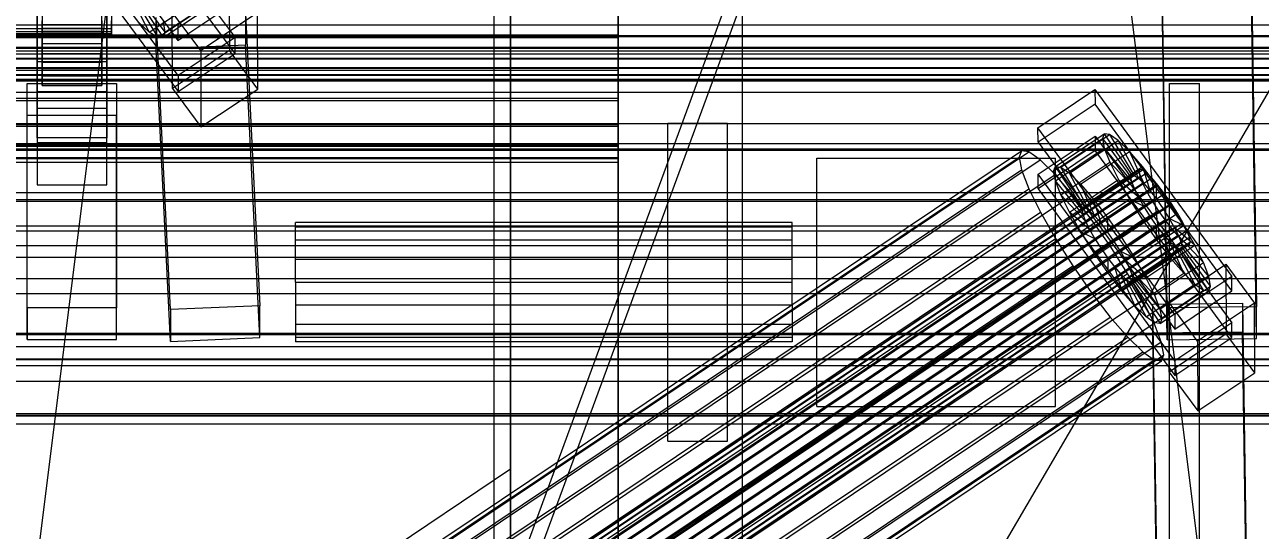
# Model space of a CAD drawing. Header units: millimetres. Extents: x -2500 to 58855, y -53268 to 6837.
# Drawn here: x 130.5 to 379.3, y -33629.9 to -33528.2 of the extents above; entities that cross this region are included whole.
import ezdxf

# ---------------------------------------------------------------- set-up
doc = ezdxf.new("R2010")
doc.units = ezdxf.units.MM
for name, color, linetype, lineweight in [('COTAS_O', 1, 'Continuous', 0), ('frontal_briquetadora', 7, 'Continuous', 0), ('frontal_C01', 7, 'Continuous', 0), ('frontal_C02', 7, 'Continuous', 0), ('frontal_C03', 7, 'Continuous', 0), ('frontal_dos-mix', 7, 'Continuous', 0), ('frontal_mezcladora', 7, 'Continuous', 0), ('frontal_secador', 7, 'Continuous', 0), ('frontal_tolva', 7, 'Continuous', 0)]:
    doc.layers.add(name, color=color, linetype=linetype, lineweight=lineweight)
doc.dimstyles.new('R19_100', dxfattribs={"dimtxt": 250, "dimasz": 150, "dimexe": 150, "dimexo": 80, "dimgap": 100, "dimtad": 1, "dimtih": 1, "dimtoh": 1, "dimdsep": 46, "dimcen": 0.09, "dimadec": 0, "dimazin": 0, "dimtfac": 1, "dimtdec": 4, "dimtofl": 0, "dimtmove": 0, "dimatfit": 3, "dimfxl": 1, "dimtolj": 1, "dimtzin": 0, "dimarcsym": 0})

# ---------------------------------------------------------------- blocks, each defined once
blk = doc.blocks.new('*D39')
at = {"layer": 'COTAS_O', "color": 0, "lineweight": -2, "transparency": 16777216}
for p, q in [((-1725, -34320), (-1725, -33550)), ((1725, -34320), (1725, -33550)), ((-1575, -33700), (1575, -33700))]:
    blk.add_line(p, q, dxfattribs=at)
at = {"layer": 'COTAS_O', "color": 0, "transparency": 16777216}
for points in [[(-1575, -33675), (-1575, -33725), (-1725, -33700)], [(1575, -33675), (1575, -33725), (1725, -33700)]]:
    blk.add_solid(points, dxfattribs=at)
at = {"layer": 'Defpoints', "color": 0, "transparency": 16777216}
for p in [(1725, -33700), (-1725, -34400), (1725, -34400)]:
    blk.add_point(p, dxfattribs=at)

msp = doc.modelspace()

# ---------------------------------------------------------------- linework, layer by layer
at = {"layer": 'frontal_briquetadora'}
for p, q in [((207, -33700), (342, -33332.75)), ((210, -33700), (345, -33332.75)), ((260, -33548), (272, -33548)), ((260, -33612), (260, -33548)), ((272, -33612), (272, -33548)), ((290, -33555), (338, -33555)), ((290, -33605), (290, -33555)), ((338, -33605), (338, -33555)), ((185, -33568.913), (185, -33568)), ((285, -33568), (185, -33568)), ((185, -33571.515), (185, -33568.913)), ((285, -33568.913), (185, -33568.913)), ((285, -33568.913), (285, -33568)), ((285, -33571.515), (285, -33568.913)), ((185, -33575.408), (185, -33571.515)), ((285, -33571.515), (185, -33571.515)), ((285, -33575.408), (285, -33571.515)), ((185, -33580), (185, -33575.408)), ((285, -33575.408), (185, -33575.408)), ((285, -33580), (285, -33575.408)), ((185, -33580), (185, -33584.592)), ((185, -33580), (285, -33580)), ((285, -33584.592), (285, -33580)), ((185, -33584.592), (185, -33588.485)), ((285, -33584.592), (185, -33584.592)), ((285, -33584.592), (285, -33588.485)), ((185, -33588.485), (185, -33591.087)), ((285, -33588.485), (185, -33588.485)), ((285, -33588.485), (285, -33591.087)), ((185, -33591.087), (185, -33592)), ((285, -33591.087), (185, -33591.087)), ((285, -33591.087), (285, -33592)), ((285, -33592), (185, -33592)), ((290, -33605), (338, -33605)), ((260, -33612), (272, -33612))]:
    msp.add_line(p, q, dxfattribs=at)
at = {"layer": 'frontal_C01'}
for p, q in [((250, -35735.764), (250, -32680.37)), ((250, -32685.104), (250, -35740.498)), ((375.644, -33392.979), (378.512, -33584.927)), ((360.514, -33585.168), (357.646, -33393.221)), ((360.514, -33591.572), (357.646, -33399.624)), ((378.512, -33591.331), (375.644, -33399.383)), ((228.298, -33738.634), (228.298, -33426.447)), ((228.298, -33432.135), (228.298, -33744.321)), ((133, -33538.401), (133, -33492.928)), ((133.821, -33494.104), (161.353, -33531.343)), ((145.315, -33493.536), (172.847, -33530.775)), ((147, -33492.928), (147, -33538.401)), ((133, -33496.13), (133, -33541.603)), ((172.859, -33533.977), (145.327, -33496.738)), ((147, -33541.603), (147, -33496.13)), ((161.379, -33538.387), (133.847, -33501.148)), ((133, -33548.647), (133, -33503.174)), ((133.859, -33504.349), (161.391, -33541.588)), ((147, -33503.174), (147, -33548.647)), ((133, -33506.375), (133, -33551.849)), ((147, -33551.849), (147, -33506.375)), ((171.658, -33518.017), (171.715, -33533.386)), ((151.503, -33521.901), (155.567, -33529.65)), ((153.008, -33521.908), (158.743, -33529.666)), ((152.321, -33522.413), (157.295, -33530.733)), ((152.835, -33522.416), (158.378, -33530.738)), ((155.567, -33529.65), (165.397, -33523.126)), ((157.295, -33530.733), (167.125, -33524.209)), ((158.378, -33530.738), (168.208, -33524.214)), ((158.743, -33529.666), (168.573, -33523.142)), ((161.353, -33531.343), (172.821, -33523.731)), ((134, -33525.173), (134, -33529.867)), ((134, -33525.432), (134, -33529.867)), ((134, -33526.431), (134, -33531.976)), ((134, -33526.431), (134, -33528.2)), ((146, -33529.867), (146, -33525.173)), ((146, -33529.867), (146, -33525.432)), ((146, -33531.976), (146, -33526.431)), ((146, -33528.2), (146, -33526.431)), ((148, -33526.431), (148, -33528.2)), ((156.962, -33533.103), (156.962, -33526.698)), ((159.83, -33585.518), (156.962, -33526.698)), ((160.247, -33540.997), (160.19, -33525.629)), ((165.926, -33533.387), (160.19, -33525.629)), ((177.394, -33525.775), (165.926, -33533.387)), ((174.943, -33525.912), (174.943, -33532.316)), ((174.943, -33525.912), (177.811, -33584.731)), ((177.451, -33541.144), (177.394, -33525.775)), ((-148, -33528.2), (148, -33528.2)), ((-148, -33528.931), (148, -33528.931)), ((-148, -33529.507), (148, -33529.507)), ((134, -33528.931), (134, -33527.384)), ((134, -33527.384), (134, -33533.988)), ((134, -33531.976), (134, -33527.524)), ((134, -33528.2), (134, -33535.709)), ((146, -33528.2), (134, -33528.2)), ((134, -33528.2), (134, -33529.507)), ((134, -33529.967), (134, -33528.931)), ((134, -33528.931), (134, -33537.253)), ((146, -33528.931), (134, -33528.931)), ((134, -33529.507), (134, -33538.47)), ((146, -33529.507), (134, -33529.507)), ((134, -33529.507), (134, -33530.266)), ((146, -33533.988), (146, -33527.384)), ((146, -33527.384), (146, -33528.931)), ((146, -33527.524), (146, -33531.976)), ((146, -33535.709), (146, -33528.2)), ((146, -33529.507), (146, -33528.2)), ((146, -33537.253), (146, -33528.931)), ((146, -33528.931), (146, -33529.967)), ((146, -33538.47), (146, -33529.507)), ((146, -33530.266), (146, -33529.507)), ((148, -33528.931), (148, -33527.384)), ((148, -33528.2), (148, -33529.507)), ((148, -33529.967), (148, -33528.931)), ((148, -33529.507), (148, -33530.266)), ((155.567, -33529.65), (153.314, -33527.564)), ((157.295, -33530.733), (155.567, -33529.65)), ((158.366, -33527.589), (158.743, -33529.666)), ((158.743, -33529.666), (158.378, -33530.738)), ((161.341, -33528.141), (161.353, -33531.343)), ((-148, -33529.967), (148, -33529.967)), ((-148, -33530.266), (148, -33530.266)), ((-148, -33530.422), (148, -33530.422)), ((134, -33529.867), (134, -33533.988)), ((134, -33529.867), (146, -33529.867)), ((134, -33530.422), (134, -33529.967)), ((134, -33529.967), (134, -33539.441)), ((146, -33529.967), (134, -33529.967)), ((134, -33530.266), (134, -33540.071)), ((146, -33530.266), (134, -33530.266)), ((134, -33530.266), (134, -33530.422)), ((134, -33530.422), (134, -33540.402)), ((146, -33530.422), (134, -33530.422)), ((134, -33531.976), (146, -33531.976)), ((134, -33535.709), (134, -33531.976)), ((146, -33533.988), (146, -33529.867)), ((146, -33539.441), (146, -33529.967)), ((146, -33529.967), (146, -33530.422)), ((146, -33540.071), (146, -33530.266)), ((146, -33530.422), (146, -33530.266)), ((146, -33540.402), (146, -33530.422)), ((146, -33531.976), (146, -33535.709)), ((148, -33530.422), (148, -33529.967)), ((148, -33530.266), (148, -33530.422)), ((158.378, -33530.738), (157.295, -33530.733)), ((172.847, -33530.775), (161.379, -33538.387)), ((172.859, -33533.977), (172.847, -33530.775)), ((134, -33533.988), (134, -33537.253)), ((134, -33533.988), (146, -33533.988)), ((146, -33537.253), (146, -33533.988)), ((174.943, -33532.316), (156.962, -33533.103)), ((159.83, -33591.922), (156.962, -33533.103)), ((171.715, -33533.386), (160.247, -33540.997)), ((161.391, -33541.588), (172.859, -33533.977)), ((165.926, -33533.387), (165.983, -33548.755)), ((177.451, -33541.144), (171.715, -33533.386)), ((177.811, -33591.135), (174.943, -33532.316)), ((133, -33550.914), (133, -33535.546)), ((133, -33535.546), (147, -33535.546)), ((133, -33545.02), (133, -33535.546)), ((134, -33535.709), (146, -33535.709)), ((134, -33538.47), (134, -33535.709)), ((134, -33537.253), (134, -33539.441)), ((134, -33537.253), (146, -33537.253)), ((146, -33535.709), (146, -33538.47)), ((146, -33539.441), (146, -33537.253)), ((147, -33535.546), (147, -33550.914)), ((147, -33535.546), (147, -33545.02)), ((147, -33538.401), (133, -33538.401)), ((133, -33538.401), (133, -33541.603)), ((134, -33538.47), (146, -33538.47)), ((134, -33540.071), (134, -33538.47)), ((134, -33539.441), (134, -33540.402)), ((134, -33539.441), (146, -33539.441)), ((146, -33538.47), (146, -33540.071)), ((146, -33540.402), (146, -33539.441)), ((147, -33541.603), (147, -33538.401)), ((161.379, -33538.387), (161.391, -33541.588)), ((131, -33546.432), (131, -33540.028)), ((131, -33540.028), (149, -33540.028)), ((131, -33585.123), (131, -33540.028)), ((133, -33541.603), (147, -33541.603)), ((134, -33540.071), (146, -33540.071)), ((134, -33540.402), (134, -33540.071)), ((134, -33540.402), (146, -33540.402)), ((146, -33540.071), (146, -33540.402)), ((149, -33540.028), (149, -33546.432)), ((149, -33540.028), (149, -33585.123)), ((160.247, -33540.997), (165.983, -33548.755)), ((165.983, -33548.755), (177.451, -33541.144)), ((149, -33546.432), (131, -33546.432)), ((131, -33591.526), (131, -33546.432)), ((147, -33545.02), (133, -33545.02)), ((133, -33545.02), (133, -33560.388)), ((147, -33560.388), (147, -33545.02)), ((149, -33591.526), (149, -33546.432)), ((147, -33548.647), (133, -33548.647)), ((133, -33548.647), (133, -33551.849)), ((147, -33551.849), (147, -33548.647)), ((147, -33550.914), (133, -33550.914)), ((133, -33550.914), (133, -33560.388)), ((133, -33551.849), (147, -33551.849)), ((147, -33560.388), (147, -33550.914)), ((133, -33560.388), (147, -33560.388)), ((-425, -33579.245), (425, -33579.245)), ((149, -33585.123), (131, -33585.123)), ((131, -33585.123), (131, -33591.526)), ((149, -33591.526), (149, -33585.123)), ((177.811, -33584.731), (159.83, -33585.518)), ((159.83, -33585.518), (159.83, -33591.922)), ((177.811, -33591.135), (177.811, -33584.731)), ((378.512, -33584.927), (360.514, -33585.168)), ((360.514, -33585.168), (360.514, -33591.572)), ((378.512, -33591.331), (378.512, -33584.927)), ((425, -33590.613), (-425, -33590.613)), ((131, -33591.526), (149, -33591.526)), ((159.83, -33591.922), (177.811, -33591.135)), ((360.514, -33591.572), (378.512, -33591.331)), ((425, -33595.509), (-425, -33595.509)), ((-425, -33606.878), (425, -33606.878))]:
    msp.add_line(p, q, dxfattribs=at)
at = {"layer": 'frontal_C02'}
for p, q in [((250, -35767.535), (250, -32976.99)), ((250, -32981.769), (250, -35772.314)), ((228.298, -33617.653), (228.298, -33332.832)), ((228.298, -33338.573), (228.298, -33623.394)), ((334.501, -33548.903), (345.969, -33541.219)), ((345.969, -33541.219), (345.981, -33544.142)), ((345.969, -33541.219), (373.501, -33578.812)), ((345.981, -33544.142), (334.513, -33551.826)), ((373.513, -33581.735), (345.981, -33544.142)), ((334.513, -33551.826), (334.501, -33548.903)), ((362.033, -33586.496), (334.501, -33548.903)), ((334.513, -33551.826), (362.045, -33589.418)), ((334.539, -33558.255), (346.008, -33550.572)), ((337.64, -33557.624), (347.47, -33551.039)), ((338.005, -33556.694), (347.835, -33550.108)), ((339.088, -33556.842), (348.918, -33550.256)), ((340.816, -33558.056), (350.645, -33551.47)), ((346.008, -33550.572), (346.02, -33553.495)), ((346.008, -33550.572), (373.539, -33588.165)), ((347.835, -33550.108), (347.47, -33551.039)), ((347.47, -33551.039), (353.205, -33558.87)), ((347.47, -33551.039), (347.847, -33552.983)), ((348.918, -33550.256), (347.835, -33550.108)), ((347.835, -33550.108), (353.378, -33558.43)), ((350.645, -33551.47), (348.918, -33550.256)), ((348.918, -33550.256), (353.892, -33558.5)), ((352.899, -33553.67), (350.645, -33551.47)), ((350.645, -33551.47), (354.71, -33559.075)), ((146.872, -33677.048), (331.181, -33553.564)), ((148.32, -33677.245), (332.629, -33553.761)), ((331.181, -33553.564), (330.692, -33554.807)), ((332.629, -33553.761), (331.181, -33553.564)), ((334.938, -33555.385), (332.629, -33553.761)), ((346.02, -33553.495), (334.551, -33561.178)), ((338.017, -33559.569), (347.847, -33552.983)), ((343.069, -33560.256), (352.899, -33553.67)), ((373.551, -33591.088), (346.02, -33553.495)), ((347.847, -33552.983), (353.384, -33559.791)), ((347.847, -33552.983), (348.941, -33555.809)), ((355.525, -33556.704), (352.899, -33553.67)), ((352.899, -33553.67), (355.777, -33560.117)), ((146.383, -33678.291), (330.692, -33554.807)), ((150.629, -33678.869), (334.938, -33555.385)), ((330.692, -33554.807), (331.197, -33557.406)), ((337.95, -33558.325), (334.938, -33555.385)), ((337.64, -33557.624), (338.005, -33556.694)), ((343.549, -33565.016), (338.005, -33556.694)), ((338.005, -33556.694), (339.088, -33556.842)), ((344.062, -33565.085), (339.088, -33556.842)), ((339.088, -33556.842), (340.816, -33558.056)), ((339.111, -33562.395), (348.941, -33555.809)), ((345.695, -33563.29), (355.525, -33556.704)), ((348.941, -33555.809), (353.902, -33561.13)), ((348.941, -33555.809), (350.678, -33559.324)), ((358.345, -33560.366), (355.525, -33556.704)), ((355.525, -33556.704), (357.021, -33561.554)), ((141.045, -33701.014), (354.844, -33557.773)), ((141.218, -33700.574), (355.017, -33557.332)), ((141.224, -33701.935), (355.022, -33558.694)), ((141.731, -33700.643), (355.53, -33557.402)), ((142.549, -33701.219), (356.348, -33557.977)), ((143.617, -33702.261), (357.415, -33559.019)), ((146.887, -33680.89), (331.197, -33557.406)), ((153.641, -33681.809), (337.95, -33558.325)), ((331.197, -33557.406), (332.659, -33561.184)), ((334.551, -33561.178), (334.539, -33558.255)), ((362.071, -33595.848), (334.539, -33558.255)), ((343.376, -33565.456), (337.64, -33557.624)), ((338.017, -33559.569), (337.64, -33557.624)), ((341.461, -33562.381), (337.95, -33558.325)), ((343.554, -33566.377), (338.017, -33559.569)), ((339.111, -33562.395), (338.017, -33559.569)), ((344.88, -33565.661), (340.816, -33558.056)), ((340.816, -33558.056), (343.069, -33560.256)), ((340.848, -33565.909), (350.678, -33559.324)), ((353.205, -33558.87), (343.376, -33565.456)), ((353.378, -33558.43), (343.549, -33565.016)), ((353.892, -33558.5), (344.062, -33565.085)), ((354.71, -33559.075), (344.88, -33565.661)), ((350.678, -33559.324), (354.725, -33562.795)), ((350.678, -33559.324), (352.938, -33563.288)), ((353.205, -33558.87), (353.378, -33558.43)), ((353.384, -33559.791), (353.205, -33558.87)), ((353.378, -33558.43), (353.892, -33558.5)), ((353.892, -33558.5), (354.71, -33559.075)), ((354.71, -33559.075), (355.777, -33560.117)), ((355.017, -33557.332), (354.844, -33557.773)), ((354.844, -33557.773), (355.022, -33558.694)), ((355.53, -33557.402), (355.017, -33557.332)), ((355.022, -33558.694), (355.541, -33560.032)), ((356.348, -33557.977), (355.53, -33557.402)), ((357.415, -33559.019), (356.348, -33557.977)), ((358.659, -33560.456), (357.415, -33559.019)), ((141.742, -33703.274), (355.541, -33560.032)), ((142.565, -33704.939), (356.363, -33561.697)), ((144.861, -33703.698), (358.659, -33560.456)), ((148.35, -33684.668), (332.659, -33561.184)), ((332.659, -33561.184), (334.981, -33565.883)), ((334.551, -33561.178), (362.083, -33598.771)), ((345.947, -33566.703), (343.069, -33560.256)), ((343.069, -33560.256), (345.695, -33563.29)), ((353.384, -33559.791), (343.554, -33566.377)), ((353.902, -33561.13), (344.073, -33567.716)), ((355.777, -33560.117), (345.947, -33566.703)), ((357.021, -33561.554), (347.191, -33568.14)), ((358.345, -33560.366), (348.515, -33566.952)), ((353.902, -33561.13), (353.384, -33559.791)), ((354.725, -33562.795), (353.902, -33561.13)), ((355.541, -33560.032), (356.363, -33561.697)), ((355.777, -33560.117), (357.021, -33561.554)), ((356.363, -33561.697), (357.434, -33563.575)), ((357.021, -33561.554), (358.357, -33563.289)), ((358.357, -33563.289), (358.345, -33560.366)), ((361.166, -33564.407), (358.345, -33560.366)), ((359.995, -33562.191), (358.659, -33560.456)), ((-450, -33563.331), (450, -33563.331)), ((430, -33563.746), (-430, -33563.746)), ((143.635, -33706.817), (357.434, -33563.575)), ((359.995, -33562.191), (146.196, -33705.433)), ((147.533, -33707.346), (361.332, -33564.105)), ((157.152, -33685.865), (341.461, -33562.381)), ((344.073, -33567.716), (339.111, -33562.395)), ((340.848, -33565.909), (339.111, -33562.395)), ((345.231, -33567.277), (341.461, -33562.381)), ((343.108, -33569.874), (352.938, -33563.288)), ((354.725, -33562.795), (344.895, -33569.381)), ((347.191, -33568.14), (345.695, -33563.29)), ((345.695, -33563.29), (348.515, -33566.952)), ((348.527, -33569.875), (358.357, -33563.289)), ((351.336, -33570.992), (361.166, -33564.407)), ((352.938, -33563.288), (355.796, -33564.673)), ((352.938, -33563.288), (355.569, -33567.432)), ((355.796, -33564.673), (354.725, -33562.795)), ((357.434, -33563.575), (358.68, -33565.538)), ((358.357, -33563.289), (359.693, -33565.203)), ((361.166, -33564.407), (359.693, -33565.203)), ((361.332, -33564.105), (359.995, -33562.191)), ((363.797, -33568.55), (361.166, -33564.407)), ((362.578, -33566.068), (361.332, -33564.105)), ((144.881, -33708.779), (358.68, -33565.538)), ((148.779, -33709.309), (362.578, -33566.068)), ((150.672, -33689.367), (334.981, -33565.883)), ((334.981, -33565.883), (338.003, -33571.183)), ((344.895, -33569.381), (340.848, -33565.909)), ((343.108, -33569.874), (340.848, -33565.909)), ((343.549, -33565.016), (343.376, -33565.456)), ((343.376, -33565.456), (343.554, -33566.377)), ((344.062, -33565.085), (343.549, -33565.016)), ((343.554, -33566.377), (344.073, -33567.716)), ((344.88, -33565.661), (344.062, -33565.085)), ((345.947, -33566.703), (344.88, -33565.661)), ((347.191, -33568.14), (345.947, -33566.703)), ((355.796, -33564.673), (345.966, -33571.259)), ((357.042, -33566.636), (347.212, -33573.221)), ((348.515, -33566.952), (348.527, -33569.875)), ((348.515, -33566.952), (351.336, -33570.992)), ((359.693, -33565.203), (349.863, -33571.789)), ((355.569, -33567.432), (357.042, -33566.636)), ((357.042, -33566.636), (355.796, -33564.673)), ((358.378, -33568.55), (357.042, -33566.636)), ((358.68, -33565.538), (360.017, -33567.452)), ((359.693, -33565.203), (360.939, -33567.165)), ((363.648, -33567.946), (362.578, -33566.068)), ((430, -33568.746), (-430, -33568.746)), ((146.218, -33710.693), (360.017, -33567.452)), ((147.554, -33712.428), (361.352, -33569.187)), ((149.85, -33711.187), (363.648, -33567.946)), ((345.231, -33567.277), (160.922, -33690.761)), ((344.073, -33567.716), (344.895, -33569.381)), ((344.895, -33569.381), (345.966, -33571.259)), ((349.002, -33572.678), (345.231, -33567.277)), ((345.739, -33574.017), (355.569, -33567.432)), ((348.527, -33569.875), (347.191, -33568.14)), ((358.378, -33568.55), (348.548, -33575.135)), ((360.939, -33567.165), (351.109, -33573.751)), ((362.01, -33569.043), (352.18, -33575.629)), ((353.967, -33575.136), (363.797, -33568.55)), ((355.569, -33567.432), (358.39, -33571.472)), ((358.39, -33571.472), (358.378, -33568.55)), ((359.714, -33570.284), (358.378, -33568.55)), ((360.017, -33567.452), (361.352, -33569.187)), ((363.797, -33568.55), (360.939, -33567.165)), ((360.939, -33567.165), (362.01, -33569.043)), ((361.352, -33569.187), (362.596, -33570.624)), ((366.057, -33572.515), (362.01, -33569.043)), ((362.01, -33569.043), (362.833, -33570.708)), ((364.471, -33569.611), (363.648, -33567.946)), ((366.057, -33572.515), (363.797, -33568.55)), ((148.798, -33713.865), (362.596, -33570.624)), ((149.865, -33714.907), (363.664, -33571.666)), ((150.672, -33712.852), (364.471, -33569.611)), ((151.191, -33714.191), (364.989, -33570.949)), ((151.369, -33715.112), (365.168, -33571.87)), ((153.694, -33694.667), (338.003, -33571.183)), ((338.003, -33571.183), (341.52, -33576.722)), ((345.966, -33571.259), (343.108, -33569.874)), ((345.739, -33574.017), (343.108, -33569.874)), ((345.966, -33571.259), (347.212, -33573.221)), ((349.863, -33571.789), (348.527, -33569.875)), ((348.56, -33578.058), (358.39, -33571.472)), ((349.863, -33571.789), (351.336, -33570.992)), ((351.109, -33573.751), (349.863, -33571.789)), ((359.714, -33570.284), (349.884, -33576.87)), ((360.958, -33571.721), (351.128, -33578.307)), ((351.336, -33570.992), (353.967, -33575.136)), ((362.833, -33570.708), (353.003, -33577.294)), ((363.351, -33572.047), (353.521, -33578.633)), ((358.39, -33571.472), (361.21, -33575.134)), ((361.21, -33575.134), (359.714, -33570.284)), ((360.958, -33571.721), (359.714, -33570.284)), ((363.836, -33578.168), (360.958, -33571.721)), ((362.025, -33572.763), (360.958, -33571.721)), ((362.596, -33570.624), (363.664, -33571.666)), ((367.794, -33576.03), (362.833, -33570.708)), ((362.833, -33570.708), (363.351, -33572.047)), ((368.888, -33578.855), (363.351, -33572.047)), ((363.351, -33572.047), (363.53, -33572.968)), ((363.664, -33571.666), (364.482, -33572.241)), ((364.989, -33570.949), (364.471, -33569.611)), ((365.168, -33571.87), (364.989, -33570.949)), ((364.995, -33572.311), (365.168, -33571.87)), ((150.683, -33715.482), (364.482, -33572.241)), ((151.196, -33715.552), (364.995, -33572.311)), ((164.693, -33696.162), (349.002, -33572.678)), ((347.212, -33573.221), (345.739, -33574.017)), ((348.56, -33578.058), (345.739, -33574.017)), ((347.212, -33573.221), (348.548, -33575.135)), ((352.519, -33578.218), (349.002, -33572.678)), ((352.18, -33575.629), (351.109, -33573.751)), ((351.109, -33573.751), (353.967, -33575.136)), ((362.025, -33572.763), (352.196, -33579.349)), ((362.843, -33573.339), (353.014, -33579.924)), ((363.357, -33573.408), (353.527, -33579.994)), ((363.53, -33572.968), (353.7, -33579.554)), ((356.228, -33579.1), (366.057, -33572.515)), ((366.09, -33580.368), (362.025, -33572.763)), ((362.843, -33573.339), (362.025, -33572.763)), ((367.817, -33581.583), (362.843, -33573.339)), ((363.357, -33573.408), (362.843, -33573.339)), ((363.53, -33572.968), (363.357, -33573.408)), ((368.9, -33581.73), (363.357, -33573.408)), ((369.265, -33580.8), (363.53, -33572.968)), ((364.482, -33572.241), (364.995, -33572.311)), ((367.794, -33576.03), (366.057, -33572.515)), ((450, -33575.022), (-450, -33575.022)), ((157.211, -33700.206), (341.52, -33576.722)), ((341.52, -33576.722), (345.291, -33582.124)), ((348.548, -33575.135), (348.56, -33578.058)), ((348.548, -33575.135), (349.884, -33576.87)), ((349.884, -33576.87), (351.38, -33581.72)), ((349.884, -33576.87), (351.128, -33578.307)), ((351.38, -33581.72), (361.21, -33575.134)), ((353.003, -33577.294), (352.18, -33575.629)), ((352.18, -33575.629), (356.228, -33579.1)), ((353.967, -33575.136), (356.228, -33579.1)), ((357.964, -33582.615), (367.794, -33576.03)), ((360.882, -33584.053), (372.35, -33576.369)), ((361.21, -33575.134), (363.836, -33578.168)), ((368.888, -33578.855), (367.794, -33576.03)), ((372.35, -33576.369), (372.408, -33590.398)), ((372.35, -33576.369), (378.086, -33584.201)), ((168.21, -33701.702), (352.519, -33578.218)), ((351.38, -33581.72), (348.56, -33578.058)), ((351.128, -33578.307), (354.006, -33584.754)), ((351.128, -33578.307), (352.196, -33579.349)), ((352.196, -33579.349), (356.26, -33586.954)), ((352.196, -33579.349), (353.014, -33579.924)), ((355.541, -33583.517), (352.519, -33578.218)), ((353.521, -33578.633), (353.003, -33577.294)), ((353.003, -33577.294), (357.964, -33582.615)), ((353.7, -33579.554), (353.521, -33578.633)), ((353.521, -33578.633), (359.058, -33585.441)), ((353.527, -33579.994), (353.7, -33579.554)), ((353.7, -33579.554), (359.436, -33587.385)), ((354.006, -33584.754), (363.836, -33578.168)), ((356.228, -33579.1), (357.964, -33582.615)), ((359.058, -33585.441), (368.888, -33578.855)), ((373.501, -33578.812), (362.033, -33586.496)), ((363.836, -33578.168), (366.09, -33580.368)), ((369.265, -33580.8), (368.888, -33578.855)), ((373.513, -33581.735), (373.501, -33578.812)), ((354.006, -33584.754), (351.38, -33581.72)), ((353.014, -33579.924), (357.987, -33588.168)), ((353.014, -33579.924), (353.527, -33579.994)), ((353.527, -33579.994), (359.07, -33588.316)), ((356.26, -33586.954), (366.09, -33580.368)), ((357.987, -33588.168), (367.817, -33581.583)), ((359.07, -33588.316), (368.9, -33581.73)), ((359.436, -33587.385), (369.265, -33580.8)), ((362.045, -33589.418), (373.513, -33581.735)), ((366.09, -33580.368), (367.817, -33581.583)), ((367.817, -33581.583), (368.9, -33581.73)), ((368.9, -33581.73), (369.265, -33580.8)), ((160.982, -33705.608), (345.291, -33582.124)), ((171.232, -33707.001), (355.541, -33583.517)), ((345.291, -33582.124), (349.061, -33587.019)), ((357.863, -33588.216), (355.541, -33583.517)), ((357.646, -33584.424), (375.644, -33584.181)), ((357.646, -33590.27), (357.646, -33584.424)), ((360.514, -33778.191), (357.646, -33584.424)), ((357.964, -33582.615), (359.058, -33585.441)), ((360.939, -33598.081), (360.882, -33584.053)), ((366.618, -33591.885), (360.882, -33584.053)), ((378.086, -33584.201), (366.618, -33591.885)), ((375.644, -33584.181), (375.644, -33590.026)), ((375.644, -33584.181), (378.512, -33777.948)), ((378.143, -33598.23), (378.086, -33584.201)), ((164.752, -33710.503), (349.061, -33587.019)), ((349.061, -33587.019), (352.572, -33591.076)), ((356.26, -33586.954), (354.006, -33584.754)), ((357.987, -33588.168), (356.26, -33586.954)), ((359.058, -33585.441), (359.436, -33587.385)), ((362.033, -33586.496), (362.045, -33589.418)), ((173.554, -33711.7), (357.863, -33588.216)), ((359.326, -33591.994), (357.863, -33588.216)), ((359.07, -33588.316), (357.987, -33588.168)), ((359.436, -33587.385), (359.07, -33588.316)), ((373.539, -33588.165), (362.071, -33595.848)), ((373.551, -33591.088), (373.539, -33588.165)), ((168.263, -33714.56), (352.572, -33591.076)), ((175.016, -33715.478), (359.326, -33591.994)), ((352.572, -33591.076), (355.584, -33594.016)), ((375.644, -33590.026), (357.646, -33590.27)), ((360.514, -33784.037), (357.646, -33590.27)), ((359.83, -33594.593), (359.326, -33591.994)), ((372.408, -33590.398), (360.939, -33598.081)), ((362.083, -33598.771), (373.551, -33591.088)), ((366.618, -33591.885), (366.675, -33605.913)), ((378.143, -33598.23), (372.408, -33590.398)), ((378.512, -33783.793), (375.644, -33590.026)), ((171.275, -33717.5), (355.584, -33594.016)), ((355.584, -33594.016), (357.893, -33595.64)), ((450, -33596.803), (-450, -33596.803)), ((173.584, -33719.124), (357.893, -33595.64)), ((175.032, -33719.321), (359.341, -33595.837)), ((175.521, -33718.077), (359.83, -33594.593)), ((357.893, -33595.64), (359.341, -33595.837)), ((359.341, -33595.837), (359.83, -33594.593)), ((362.071, -33595.848), (362.083, -33598.771)), ((360.939, -33598.081), (366.675, -33605.913)), ((366.675, -33605.913), (378.143, -33598.23)), ((-450, -33608.494), (450, -33608.494)), ((228.298, -33617.653), (130, -33683.511)), ((228.298, -33902.474), (228.298, -33617.653)), ((228.298, -33617.653), (228.298, -33623.394)), ((130, -33689.252), (228.298, -33623.394)), ((228.298, -33623.394), (228.298, -33908.215))]:
    msp.add_line(p, q, dxfattribs=at)
at = {"layer": 'frontal_C03'}
for p, q in [((250, -35246.305), (250, -32596.305)), ((250, -32601.121), (250, -35251.121)), ((250, -33634.044), (250, -33370.122)), ((250, -33375.9), (250, -33639.823)), ((250, -33530.184), (250, -33523.62)), ((250, -33524.153), (250, -33530.737)), ((-450, -33528.226), (450, -33528.226)), ((-450, -33530.362), (450, -33530.362)), ((-450, -33530.558), (450, -33530.558)), ((-250, -33530.184), (250, -33530.184)), ((-250, -33530.737), (250, -33530.737)), ((250, -33536.767), (250, -33530.184)), ((250, -33530.737), (250, -33537.301)), ((-450, -33532.695), (450, -33532.695)), ((-450, -33532.884), (450, -33532.884)), ((-450, -33534.875), (450, -33534.875)), ((-450, -33535.045), (450, -33535.045)), ((-450, -33536.755), (450, -33536.755)), ((-450, -33536.893), (450, -33536.893)), ((-250, -33536.767), (250, -33536.767)), ((250, -33542.92), (250, -33536.767)), ((-450, -33538.205), (450, -33538.205)), ((-450, -33538.303), (450, -33538.303)), ((-450, -33539.128), (450, -33539.128)), ((-450, -33539.178), (450, -33539.178)), ((-450, -33539.46), (450, -33539.46)), ((-250, -33537.301), (250, -33537.301)), ((250, -33537.301), (250, -33543.399)), ((-250, -33542.92), (250, -33542.92)), ((-250, -33543.399), (250, -33543.399)), ((250, -33548.224), (250, -33542.92)), ((250, -33543.399), (250, -33548.615)), ((-250, -33548.224), (250, -33548.224)), ((-250, -33548.615), (250, -33548.615)), ((250, -33552.318), (250, -33548.224)), ((250, -33548.615), (250, -33552.594)), ((-250, -33552.318), (250, -33552.318)), ((-250, -33552.594), (250, -33552.594)), ((250, -33554.922), (250, -33552.318)), ((250, -33552.594), (250, -33555.065)), ((-250, -33554.922), (250, -33554.922)), ((-250, -33555.065), (250, -33555.065)), ((-250, -33555.859), (250, -33555.859)), ((250, -33555.859), (250, -33554.922)), ((250, -33555.065), (250, -33555.859)), ((-450, -33561.919), (450, -33561.919)), ((450, -33572.692), (-450, -33572.692)), ((450, -33595.626), (-450, -33595.626)), ((-450, -33606.399), (450, -33606.399))]:
    msp.add_line(p, q, dxfattribs=at)
at = {"layer": 'frontal_dos-mix'}
for p, q in [((225, -35980), (225, -33282.5)), ((275, -35980), (275, -33282.5)), ((150, -33500), (125, -33700)), ((350, -33500), (375, -33700)), ((361, -33540), (367, -33540)), ((361, -33660), (361, -33540)), ((367, -33660), (367, -33540))]:
    msp.add_line(p, q, dxfattribs=at)
at = {"layer": 'frontal_mezcladora'}
msp.add_line((300, -33680), (575, -33210), dxfattribs=at)
at = {"layer": 'frontal_secador'}
for p, q in [((1360, -33533.5), (-1360, -33533.5)), ((1250, -33534.076), (-1250, -33534.076)), ((1360, -33541.784), (-1360, -33541.784)), ((1360, -33548.141), (-1360, -33548.141)), ((1360, -33552.137), (-1360, -33552.137)), ((1360, -33553.5), (-1360, -33553.5)), ((1250, -33553.25), (-1250, -33553.25)), ((1250, -33569.715), (-1250, -33569.715)), ((1250, -33582.349), (-1250, -33582.349)), ((1250, -33590.291), (-1250, -33590.291)), ((1250, -33593), (-1250, -33593))]:
    msp.add_line(p, q, dxfattribs=at)
at = {"layer": 'frontal_tolva'}
for p, q in [((1725, -33600), (-1725, -33600)), ((1725, -33606.849), (-1725, -33606.849))]:
    msp.add_line(p, q, dxfattribs=at)

# ---------------------------------------------------------------- dimensions: what is measured, and where the dimension line sits
at = {"layer": 'COTAS_O'}
dim = msp.add_aligned_dim(p1=(-1725, -34400), p2=(1725, -34400), distance=700, text='<> O', dimstyle='R19_100', dxfattribs=at)
dim.commit()
dim.dimension.update_dxf_attribs({"geometry": '*D39', "text_midpoint": (0, -33700)})

doc.saveas('drawing.dxf')
